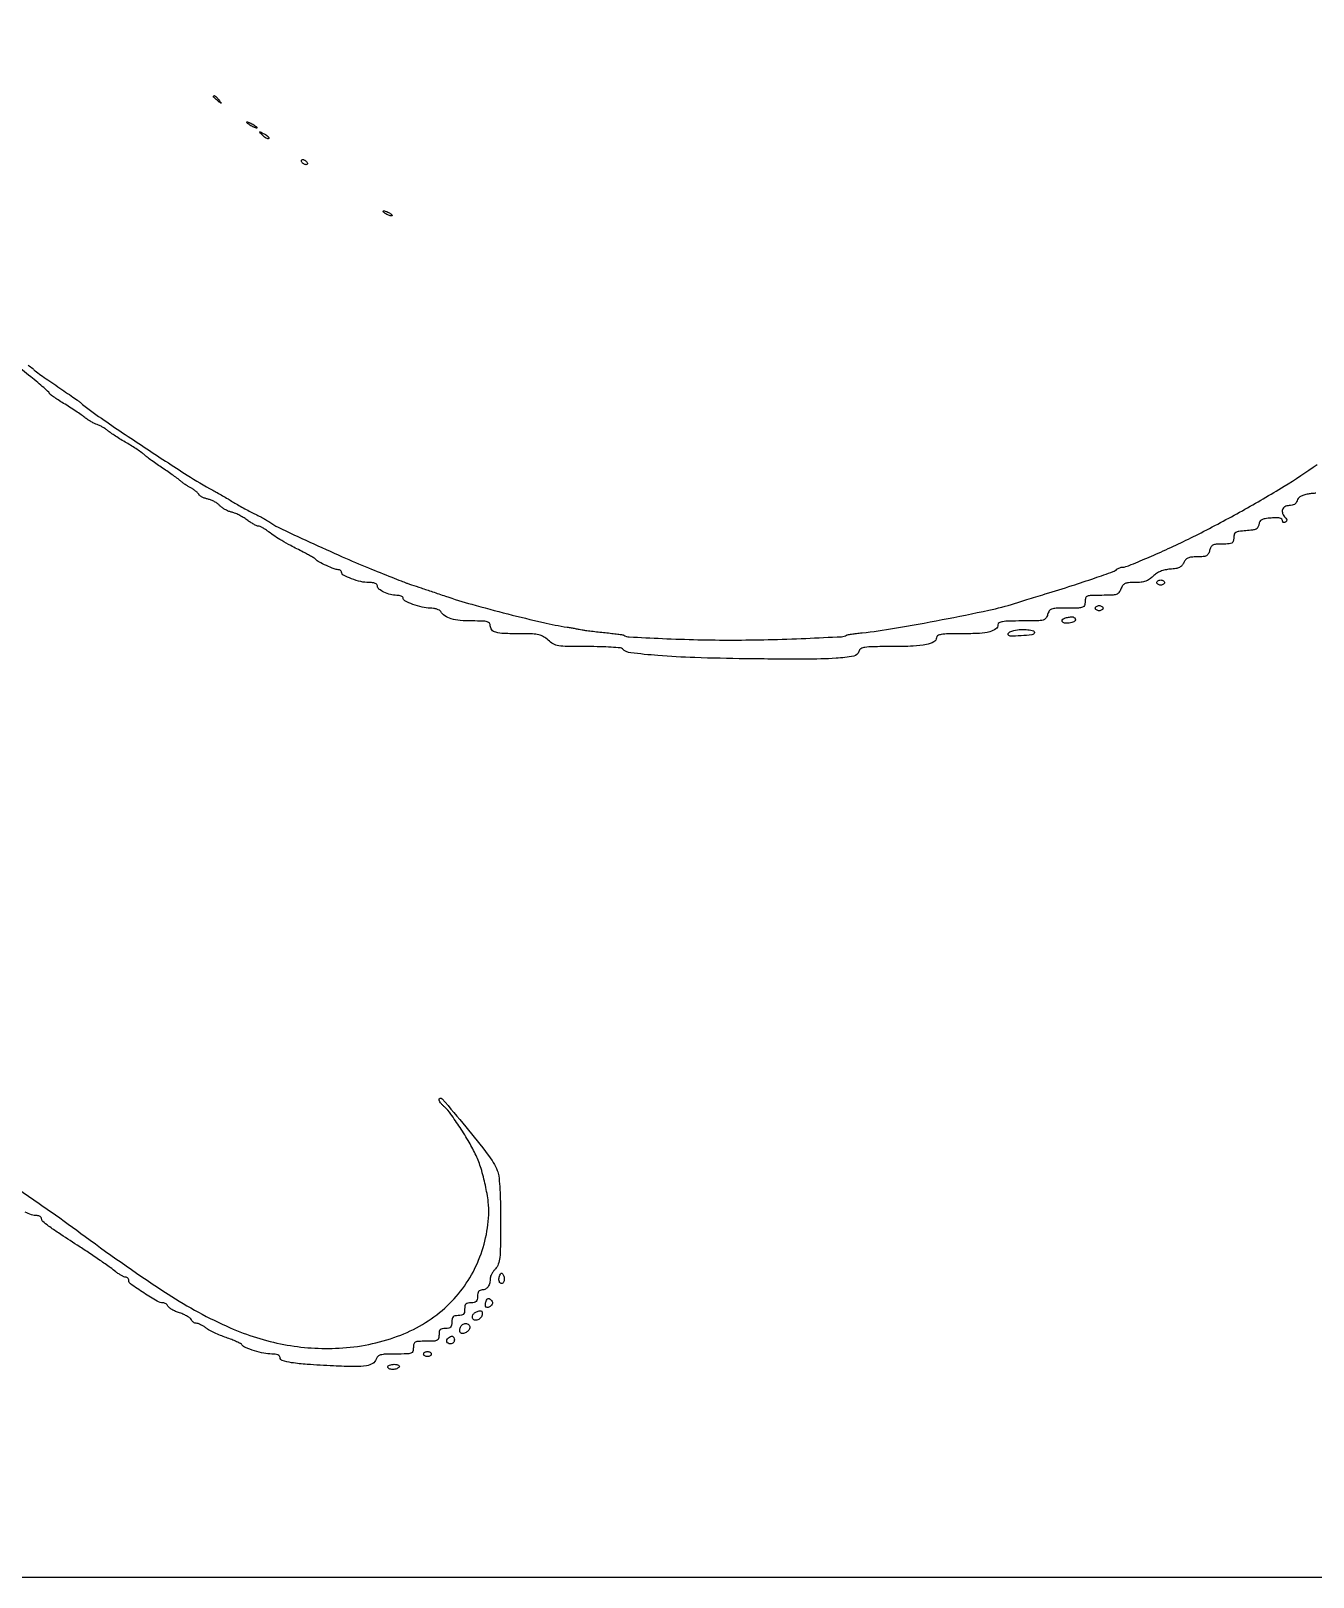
# Model space of a CAD drawing. Extents: x 0 to 2372, y 0 to 2187.
# Drawn here: x 1339 to 1839, y 0 to 603 of the extents above; entities that cross this region are included whole.
import ezdxf

# ---------------------------------------------------------------- set-up
doc = ezdxf.new("R2010")
doc.units = 0

msp = doc.modelspace()

# ---------------------------------------------------------------- linework, layer by layer
msp.add_lwpolyline([(0, 1093.5), (0, 0), (1186, 0), (2372, 0), (2372, 1093.5), (2372, 2187), (1186, 2187), (0, 2187)], close=True)
for points in [[(1412.127555, 576.25, -0.001576), (1413.00764, 575.120493, -0.377591), (1413, 575, -0.377591), (1412.879507, 574.99236, -0.001576), (1411.75, 575.872445, -0.012436), (1411.079598, 576.425681, -0.017649), (1410.514062, 576.952641, -0.013803), (1410.08115, 577.410139, -0.184603), (1410, 577.622445, -0.307699), (1410.193395, 577.90695, -0.241985), (1410.573889, 577.869516, -0.065617), (1411.23668, 577.306759, -0.017685)], [(1427, 565.429632, -0.439016), (1426.867419, 565.307737, -0.048507), (1426.4125, 565.390928, -0.03505), (1425.767478, 565.624831, -0.018363), (1425, 566, -0.018122), (1424.233921, 566.446431, -0.025446), (1423.5875, 566.902822, -0.023718), (1423.108693, 567.316932, -0.205392), (1423, 567.570368, -0.439016), (1423.132581, 567.692263, -0.048507), (1423.5875, 567.609072, -0.03505), (1424.232522, 567.375169, -0.018363), (1425, 567, -0.018122), (1425.766079, 566.553569, -0.025446), (1426.4125, 566.097178, -0.023718), (1426.891307, 565.683068, -0.205392)], [(1431.561837, 561.228504, -0.253633), (1431.205514, 561.122712, -0.066521), (1430.62434, 561.328967, -0.05091), (1429.931813, 561.778353, -0.032763), (1429.22619, 562.426339, -0.002294), (1428.072152, 563.645748, -0.404836), (1428.074764, 563.808394, -0.323466), (1428.256694, 563.8377, -0.001975), (1429.835646, 563.035795, -0.029819), (1430.687471, 562.53269, -0.05386), (1431.306169, 562.010796, -0.082345), (1431.619194, 561.551408, -0.314606)], [(1446.5, 552, -0.076764), (1446.661825, 551.617617, -0.154201), (1446.642737, 551.29375, -0.186277), (1446.449529, 551.079239, -0.117858), (1446.118034, 551, -0.085235), (1445.689814, 551.073533, -0.053414), (1445.230237, 551.29375, -0.051777), (1444.810561, 551.617474, -0.064269), (1444.5, 552, -0.076764), (1444.338175, 552.382383, -0.154201), (1444.357263, 552.70625, -0.186277), (1444.550471, 552.920761, -0.117858), (1444.881966, 553, -0.085235), (1445.310186, 552.926467, -0.053414), (1445.769763, 552.70625, -0.051777), (1446.189439, 552.382526, -0.064269)], [(1479, 532, -0.027796), (1479.514186, 531.625641, -0.102785), (1479.765625, 531.315379, -0.335455), (1479.732273, 531.122372, -0.190341), (1479.5, 531.030626, -0.067616), (1479.012663, 531.096832, -0.024967), (1478.353125, 531.315379, -0.024204), (1477.647707, 531.628962, -0.026766), (1477, 532, -0.027796), (1476.485814, 532.374359, -0.102785), (1476.234375, 532.684621, -0.335455), (1476.267727, 532.877628, -0.190341), (1476.5, 532.969374, -0.067616), (1476.987337, 532.903168, -0.024967), (1477.646875, 532.684621, -0.024204), (1478.352293, 532.371038, -0.026766)], [(1781, 388, -0.148195), (1780.884432, 387.618646, -0.098894), (1780.559375, 387.29375, -0.082425), (1780.073457, 387.074694, -0.064853), (1779.5, 387, -0.064853), (1778.926543, 387.074694, -0.082425), (1778.440625, 387.29375, -0.098894), (1778.115568, 387.618646, -0.148195), (1778, 388, -0.148195), (1778.115568, 388.381354, -0.098894), (1778.440625, 388.70625, -0.082425), (1778.926543, 388.925306, -0.064853), (1779.5, 389, -0.064853), (1780.073457, 388.925306, -0.082425), (1780.559375, 388.70625, -0.098894), (1780.884432, 388.381354, -0.148195)], [(1746.325, 373.475, -0.254343), (1746.193349, 373.078429, -0.071944), (1745.640781, 372.693457, -0.053625), (1744.790772, 372.375725, -0.034016), (1743.75, 372.183578, -0.063109), (1741.930084, 372.204493, -0.253389), (1741.063771, 372.841289, -0.374001), (1741.295445, 373.661776, -0.082066), (1742.75, 374.304452, -0.029036), (1744.28342, 374.606082, -0.09129), (1745.327126, 374.558136, -0.15255), (1745.980618, 374.174588, -0.140842)], [(1757, 378, -0.148195), (1756.884432, 377.618646, -0.098894), (1756.559375, 377.29375, -0.082425), (1756.073457, 377.074694, -0.064853), (1755.5, 377, -0.064853), (1754.926543, 377.074694, -0.082425), (1754.440625, 377.29375, -0.098894), (1754.115568, 377.618646, -0.148195), (1754, 378, -0.148195), (1754.115568, 378.381354, -0.098894), (1754.440625, 378.70625, -0.082425), (1754.926543, 378.925306, -0.064853), (1755.5, 379, -0.064853), (1756.073457, 378.925306, -0.082425), (1756.559375, 378.70625, -0.098894), (1756.884432, 378.381354, -0.148195)], [(1730.263123, 368.5, -0.311567), (1729.291143, 367.62289, -0.01739), (1725.015262, 367.214202, -0.017376), (1720.766554, 367.104716, -0.411584), (1720, 367.878189, -0.188962), (1720.160498, 368.287709, -0.06384), (1720.660938, 368.706023, -0.05271), (1721.38879, 369.069739, -0.039611), (1722.25, 369.316371, -0.037342), (1724.98145, 369.659824, -0.038009), (1727.717239, 369.589916, -0.039861), (1729.844725, 369.200122, -0.405949)], [(1523.274697, 115.273466, -0.070653), (1522.994419, 114.769417, -0.146846), (1522.634508, 114.506649, -0.174847), (1522.234454, 114.509515, -0.108431), (1521.834435, 114.765565, -0.114206), (1521.539193, 115.238614, -0.06126), (1521.396194, 115.915565, -0.056147), (1521.416353, 116.680024, -0.057029), (1521.606381, 117.416628, -0.030008), (1521.968058, 118.212787, -0.188528), (1522.29985, 118.498959, -0.284711), (1522.645957, 118.423119, -0.06177), (1523.046643, 117.92453, -0.070016), (1523.301044, 117.345191, -0.047074), (1523.430565, 116.632975, -0.046831), (1523.424891, 115.903862, -0.066355)], [(1518.216667, 105.816667, -0.103621), (1517.205275, 105.155634, -0.29781), (1516.422432, 105.319633, -0.219336), (1516.091174, 106.217175, -0.072159), (1516.409244, 107.624089, -0.040341), (1516.787781, 108.413665, -0.19067), (1517.174991, 108.718105, -0.218633), (1517.629413, 108.653597, -0.053524), (1518.232783, 108.167217, -0.053474), (1518.739052, 107.539301, -0.145657), (1518.896548, 106.996548, -0.143917), (1518.732364, 106.451783, -0.051746)], [(1514.811841, 102.261484, -0.153681), (1514.108752, 100.959764, -0.134357), (1512.749022, 100.210788, -0.196437), (1511.536993, 100.395918, -0.263691), (1511, 101.343343, -0.123896), (1511.237528, 102.287207, -0.104886), (1511.903676, 103.074759, -0.085988), (1512.961037, 103.636242, -0.055308), (1514.323324, 103.921053, -0.233674), (1514.609596, 103.812149, -0.11599), (1514.806447, 103.46612, -0.075823), (1514.88033, 102.92185, -0.043482)], [(1510, 97.468615, -0.167075), (1509.619821, 96.362628, -0.095607), (1508.54506, 95.423832, -0.10414), (1507.275961, 95.003535, -0.228264), (1506.333333, 95.333333, -0.144288), (1506.152447, 95.665389, -0.054487), (1506.097364, 96.196542, -0.048176), (1506.161418, 96.823541, -0.042105), (1506.345077, 97.456872, -0.145988), (1507.184452, 98.546616, -0.156591), (1508.460126, 98.960704, -0.194134), (1509.548771, 98.525526, -0.204536)], [(1504, 92.5, -0.099038), (1503.885486, 91.927543, -0.097945), (1503.559375, 91.440625, -0.097945), (1503.072457, 91.114514, -0.099038), (1502.5, 91, -0.103678), (1501.569797, 91.19498, -0.206496), (1501.066255, 91.735179, -0.193059), (1501.095775, 92.503522, -0.091649), (1501.666667, 93.333333, -0.091649), (1502.496478, 93.904225, -0.193059), (1503.264821, 93.933745, -0.206496), (1503.80502, 93.430203, -0.103678)], [(1495, 87, -0.148195), (1494.884432, 86.618646, -0.098894), (1494.559375, 86.29375, -0.082425), (1494.073457, 86.074694, -0.064853), (1493.5, 86, -0.064853), (1492.926543, 86.074694, -0.082425), (1492.440625, 86.29375, -0.098894), (1492.115568, 86.618646, -0.148195), (1492, 87, -0.148195), (1492.115568, 87.381354, -0.098894), (1492.440625, 87.70625, -0.082425), (1492.926543, 87.925306, -0.064853), (1493.5, 88, -0.064853), (1494.073457, 87.925306, -0.082425), (1494.559375, 87.70625, -0.098894), (1494.884432, 87.381354, -0.148195)], [(1482.5, 82, -0.111412), (1482.123976, 81.616444, -0.050262), (1481.49335, 81.29375, -0.046318), (1480.729296, 81.074077, -0.046881), (1479.940983, 81, -0.049547), (1479.198222, 81.073784, -0.069539), (1478.570164, 81.29375, -0.089706), (1478.147465, 81.618213, -0.186414), (1478, 82, -0.230178), (1478.186221, 82.383082, -0.073461), (1478.751711, 82.70625, -0.055981), (1479.579009, 82.926934, -0.037227), (1480.559017, 83, -0.035659), (1481.520664, 82.931329, -0.083483), (1482.205217, 82.712684, -0.1651), (1482.521766, 82.384801, -0.253782)]]:
    msp.add_lwpolyline(points, format="xyb", close=True)
for points in [[(1840.05326, 422.80958, 0.020245), (1838.606626, 422.720008, 0.016263), (1837.061276, 422.510353, 0.029611), (1835.301709, 422.104716, 0.062045), (1834.015657, 421.5462, 0.083283), (1833.15813, 420.82417, 0.112726), (1832.691594, 419.928655, -0.089204), (1832.304132, 419.092031, -0.100917), (1831.662372, 418.484519, -0.087709), (1830.756471, 418.120727, -0.051771), (1829.59362, 418, 0.127369), (1827.949438, 417.574257, 0.190523), (1827.018906, 416.441074, 0.172035), (1827.065384, 414.879409, 0.104101), (1828.087132, 413.312868, -0.047458), (1828.536977, 412.768438, -0.150038), (1828.674265, 412.321227, -0.181024), (1828.526767, 411.927179, -0.075363), (1828.087132, 411.553851, -0.098484), (1827.672572, 411.399115, -0.175761), (1827.319345, 411.465973, -0.169728), (1827.082861, 411.747014, -0.091066), (1827, 412.198189, 0.228933), (1826.721561, 412.77444, 0.114792), (1825.973217, 413.128571, 0.057299), (1824.646454, 413.260266, 0.015959), (1822.556949, 413.161042, 0.017907), (1820.199511, 412.888314, 0.083866), (1818.907052, 412.462408, 0.143392), (1818.184277, 411.760844, 0.093745), (1817.806949, 410.653836, -0.096111), (1817.419249, 409.533627, -0.149456), (1816.676493, 408.842715, -0.081858), (1815.324234, 408.440384, -0.01544), (1812.75, 408.195209, 0.012796), (1809.976669, 407.945857, 0.102743), (1808.766806, 407.544884, 0.194742), (1808.188942, 406.802357, 0.069276), (1808, 405.445209, -0.061141), (1807.832902, 404.083814, -0.207528), (1807.301, 403.389198, -0.114072), (1806.192658, 403.069431, -0.013431), (1803.608408, 403, 0.017111), (1801.123705, 402.914944, 0.098742), (1799.861291, 402.571963, 0.154826), (1799.111474, 401.845847, 0.062164), (1798.589356, 400.5, -0.061218), (1798.072999, 399.161523, -0.152712), (1797.333754, 398.434236, -0.100497), (1796.099675, 398.087587, -0.018382), (1793.718076, 398, 0.021636), (1791.479109, 397.90307, 0.08009), (1790.112129, 397.559303, 0.115485), (1789.195563, 396.882333, 0.072941), (1788.487128, 395.75, -0.07806), (1787.778543, 394.642659, -0.098399), (1786.811524, 393.908159, -0.071341), (1785.394697, 393.45278, -0.0241), (1783.237338, 393.191883, 0.033496), (1781.194888, 392.90588, 0.04582), (1779.420349, 392.361484, 0.049327), (1777.878896, 391.54361, 0.049793), (1776.532793, 390.441883, -0.046323), (1775.105807, 389.257362, -0.066381), (1773.640164, 388.517152, -0.057649), (1771.880178, 388.123707, -0.026197), (1769.520704, 388, 0.017596), (1766.964279, 387.910008, 0.088943), (1765.585756, 387.56125, 0.134539), (1764.703998, 386.829514, 0.061908), (1764, 385.5, -0.074145), (1763.218064, 384.106472, -0.148245), (1762.197292, 383.382208, -0.072203), (1760.45481, 383.06767, -0.008609), (1756.524751, 383, 0.006325), (1752.383295, 382.947611, 0.085357), (1750.902475, 382.654211, 0.226989), (1750.22669, 381.941028, 0.078175), (1750, 380.5, -0.082901), (1749.758891, 379.055795, -0.227839), (1749.051905, 378.339529, -0.08052), (1747.490851, 378.050311, -0.005625), (1743.019052, 378, 0.006882), (1738.694138, 377.940472, 0.072613), (1736.958089, 377.638, 0.172096), (1736.023706, 376.915327, 0.081609), (1735.410644, 375.5, -0.101265), (1734.719865, 374.061716, -0.170801), (1733.61492, 373.333252, -0.057103), (1731.452897, 373.049606, -0.004092), (1725.391592, 373, 0.005755), (1720.458833, 372.943219, 0.032938), (1717.852862, 372.711007, 0.075098), (1716.460845, 372.27332, 0.286538), (1716, 371.535184, -0.235811), (1715.17748, 369.888138, -0.099328), (1712.884424, 368.790436, -0.049424), (1708.776851, 368.170922, -0.012732), (1702.065741, 368, 0.00503), (1696.629842, 367.945318, 0.032566), (1693.900391, 367.71213, 0.079981), (1692.480095, 367.257236, 0.282477), (1692, 366.475249, -0.274409), (1691.028546, 364.838451, -0.075878), (1688.101613, 363.77645, -0.039252), (1682.966245, 363.16694, -0.009919), (1674.551532, 363, 0.003371), (1667.167171, 362.950215, 0.033582), (1664.084689, 362.701156, 0.099105), (1662.514805, 362.136401, 0.195465), (1661.734362, 361.092202, -0.293488), (1659.759273, 359.273958, -0.027274), (1652.860076, 358.451887, -0.016545), (1640.975006, 358.083656, -0.002584), (1617.5, 358.254645, -0.004852), (1597.780324, 358.691632, -0.012054), (1583.366362, 359.499169, -0.010419), (1572.815089, 360.567529, -0.160183), (1569.55, 362.102335, 0.169009), (1568.752466, 362.460624, 0.005371), (1565.161957, 362.736311, 0.009857), (1560.863823, 362.934925, 0.006616), (1555.946023, 363, -0.003721), (1548.019454, 363.058991, -0.036654), (1544.696643, 363.352686, -0.083776), (1542.589113, 364.071259, -0.062997), (1540.594501, 365.5, 0.050808), (1538.778898, 366.868465, 0.080707), (1536.977864, 367.594695, 0.047508), (1534.429675, 367.920785, 0.008084), (1529.530266, 368, -0.00869), (1523.244977, 368.109246, -0.057175), (1520.136768, 368.575782, -0.147463), (1518.593535, 369.53479, -0.182474), (1518, 371.106989, 0.161195), (1517.670188, 372.103429, 0.16902), (1516.816865, 372.683021, 0.058724), (1515.018846, 372.944572, 0.006785), (1510.934259, 373, -0.021661), (1506.205959, 373.204932, -0.050797), (1502.73572, 373.865619, -0.071424), (1500.281737, 374.997746, -0.116133), (1498.70031, 376.645985, 0.134825), (1498.16258, 377.166653, 0.046105), (1497.157874, 377.602258, 0.041828), (1495.90502, 377.900039, 0.037454), (1494.572434, 378, -0.057472), (1491.457082, 378.359275, -0.033306), (1487.848032, 379.460758, -0.027441), (1484.709771, 380.853481, -0.281677), (1484, 382.01342, 0.225606), (1483.820407, 382.391184, 0.075349), (1483.279447, 382.710192, 0.057335), (1482.486378, 382.927853, 0.038347), (1481.547053, 383, -0.060993), (1479.03002, 383.308187, -0.052029), (1476.514598, 384.219645, -0.056234), (1474.585606, 385.439658, -0.227429), (1474, 386.660515, 0.198428), (1473.767029, 387.224442, 0.102794), (1473.119557, 387.650863, 0.065594), (1472.063303, 387.916662, 0.028889), (1470.622124, 388, -0.056948), (1467.481291, 388.358889, -0.03344), (1463.857733, 389.45759, -0.027643), (1460.713271, 390.848738, -0.281878), (1460, 392.01342, 0.135389), (1459.896225, 392.389643, 0.100367), (1459.604506, 392.710192, 0.086826), (1459.168151, 392.925932, 0.07161), (1458.653638, 393, -0.095365), (1457.12801, 393.293653, -0.012629), (1454.092413, 394.597046, -0.012056), (1451.12, 396.051019, -0.106399), (1450, 396.977367, 0.088271), (1449.607843, 397.326177, 0.00603), (1448.325, 398.093091, 0.008471), (1446.760096, 398.968061, 0.006251), (1445, 399.885225, -0.004468), (1440.139213, 402.396123, -0.011294), (1436.663033, 404.332948, -0.01499), (1433.947675, 406.038733, -0.018913), (1431.548018, 407.783569, 0.018448), (1430.383369, 408.632061, 0.021386), (1429.214052, 409.348923, 0.021005), (1428.18441, 409.865744, 0.106196), (1427.559421, 410, -0.107674), (1426.912705, 410.140903, -0.017551), (1425.757965, 410.718989, -0.018639), (1424.427006, 411.510516, -0.015462), (1423.070993, 412.447623, 0.023916), (1421.597678, 413.42942, 0.018713), (1419.913387, 414.355167, 0.019076), (1418.277549, 415.099457, 0.043188), (1416.980406, 415.504304, -0.043396), (1415.79376, 415.875204, -0.029644), (1414.520415, 416.488651, -0.029945), (1413.354488, 417.23284, -0.051863), (1412.5, 418, 0.053573), (1411.637513, 418.769046, 0.029889), (1410.445119, 419.518919, 0.02948), (1409.133909, 420.140513, 0.041908), (1407.902265, 420.521466, -0.033084), (1406.740421, 420.858515, -0.033557), (1405.638892, 421.3446, -0.035573), (1404.744321, 421.897736, -0.103115), (1404.255957, 422.432162, 0.064771), (1403.806151, 423.006672, 0.024029), (1403.03889, 423.692113, 0.023335), (1402.120107, 424.368256, 0.026027), (1401.174306, 424.929709, -0.016437), (1400.161731, 425.504841, -0.010973), (1399.039957, 426.226026, -0.011055), (1397.981969, 426.97404, -0.021235), (1397.174306, 427.627154, 0.021278), (1396.204741, 428.411052, 0.00443), (1394.434033, 429.69803, 0.004643), (1392.34994, 431.155732, 0.00437), (1390.196871, 432.60459, -0.005827), (1388.033307, 434.069689, -0.005935), (1385.917687, 435.576099, -0.005783), (1384.110184, 436.928045, -0.024346), (1383.076386, 437.803129, 0.031826), (1382.045696, 438.649465, 0.008134), (1380.272014, 439.882794, 0.008254), (1378.197054, 441.226939, 0.008288), (1376.08162, 442.5, -0.006651), (1373.947563, 443.774773, -0.006368), (1371.816753, 445.124091, -0.006325), (1369.966964, 446.36233, -0.022667), (1368.833328, 447.220311, 0.026122), (1367.884947, 447.927835, 0.018042), (1366.74472, 448.631071, 0.018238), (1365.596302, 449.229086, 0.035144), (1364.631222, 449.607144, -0.039258), (1363.627812, 450.009759, -0.016498), (1362.345769, 450.698617, -0.016204), (1361.016875, 451.528898, -0.020293), (1359.843735, 452.386833, 0.01599), (1358.448456, 453.425765, 0.005206), (1356.324588, 454.871471, 0.005183), (1353.930127, 456.429573, 0.005817), (1351.593735, 457.877748, -0.007526), (1349.448974, 459.21731, -0.011593), (1347.639452, 460.446069, -0.006096), (1346.169636, 461.52203, -0.230565), (1345.987379, 461.877748, 0.206579), (1345.810439, 462.265906, 0.002905), (1343.852486, 464.017591, 0.007532), (1341.51234, 466.024857, 0.004822), (1338.737379, 468.28852, 0.000553), (1325.685077, 478.70421, 0.003061)], [(1337.719085, 472.850947, -0.003334), (1339.571879, 471.481527, -0.0855), (1340, 471.028415, 0.088039), (1340.442141, 470.565165, 0.002441), (1342.695862, 468.928146, 0.004946), (1345.38309, 467.036255, 0.003367), (1348.475274, 464.935279, -0.001921), (1351.640824, 462.79781, -0.002417), (1354.5557, 460.792563, -0.001929), (1356.986079, 459.089311, -0.019131), (1357.975274, 458.332018, 0.022859), (1366.298264, 452.058056, 0.003787), (1382.957084, 440.839934, 0.004029), (1399.825711, 429.859809, 0.018917), (1409.801298, 423.999736, -0.005409), (1411.505154, 423.059776, -0.002902), (1413.588506, 421.864873, -0.002889), (1415.699645, 420.621321, -0.004521), (1417.5, 419.524578, 0.008609), (1419.355974, 418.414655, 0.004831), (1421.646875, 417.126926, 0.004819), (1423.986682, 415.870497, 0.007835), (1426, 414.854163, -0.006699), (1427.832811, 413.934171, -0.006939), (1429.61875, 412.97586, -0.006726), (1431.141321, 412.104465, -0.029554), (1432, 411.526594, 0.052504), (1435.217661, 409.569124, 0.002116), (1447.603789, 403.777351, 0.004189), (1460.284439, 398.041572, 0.008187), (1470.5, 393.722074, 0.00015), (1479.554626, 390.070188, 0.001626), (1483.212506, 388.609986, 0.003712), (1485.280062, 387.810114, 0.016949), (1486.5, 387.395228, -0.007618), (1487.235493, 387.160311, -0.000146), (1491.025, 385.884763, -0.000354), (1495.445861, 384.39178, -0.000237), (1500.5, 382.678275, 0.013817), (1510.758765, 379.508109, 0.005696), (1524.812723, 375.759082, 0.005528), (1538.69379, 372.387992, 0.017913), (1548, 370.585046, -0.002603), (1549.509846, 370.340228, -0.00201), (1551.153353, 370.058151, -0.002032), (1552.686276, 369.782277, -0.004871), (1553.819925, 369.562059, 0.016153), (1555.123392, 369.339243, 0.003379), (1557.420644, 369.038341, 0.003542), (1560.092333, 368.725945, 0.003344), (1562.819925, 368.445028, -0.003867), (1565.418961, 368.174598, -0.005692), (1567.697243, 367.89342, -0.002835), (1569.621451, 367.622552, -0.101211), (1570.043029, 367.469974, 0.124671), (1572.195269, 366.802022, 0.001961), (1585.134396, 366.168233, 0.005607), (1598.972824, 365.700213, 0.006012), (1612.5, 365.557226, 0.005608), (1626.427366, 365.733704, 0.004853), (1641.035958, 366.224652, 0.001439), (1654.996626, 366.869792, 0.126719), (1656.974869, 367.48423, -0.097685), (1657.373193, 367.633476, -0.003642), (1658.961368, 367.884008, -0.006477), (1660.854608, 368.143517, -0.004496), (1663, 368.389761, 0.016029), (1675.631895, 370.13562, 0.005152), (1694.250637, 373.517889, 0.004689), (1712.517894, 377.209118, 0.024149), (1722.5, 379.833068, -0.001268), (1724.199283, 380.363939, -0.000248), (1727.2625, 381.310733, -0.000263), (1730.834352, 382.410744, -0.000244), (1734.5, 383.535577, 0.003221), (1744.911921, 386.798515, 0.005255), (1753.695028, 389.715414, 0.00264), (1760.953875, 392.254052, 0.098058), (1762.45, 393.145202, -0.056782), (1762.909377, 393.472639, -0.036102), (1763.506014, 393.748903, -0.035996), (1764.139488, 393.9376, -0.05444), (1764.710898, 394, 0.080304), (1765.904286, 394.192911, 0.014174), (1768.043382, 394.971013, 0.008072), (1771.539549, 396.421903, 0.001212), (1778.5, 399.463158, 0.013801), (1794.208865, 406.89623, 0.009906), (1811.349244, 416.024847, 0.010027), (1827.602928, 425.531429, 0.017942), (1840.5, 434.076749, -0.001278)], [(1330.146584, 153.954756, -0.003219), (1346.718748, 142.453076, -0.005964), (1360, 132.869294, 0.014522), (1392.337974, 110.365601, 0.041104), (1416.493628, 97.270789, 0.056868), (1437.466372, 90.760556, 0.059863), (1459, 89.298628, 0.074641), (1481.80523, 93.940523, 0.094822), (1500.209641, 104.944812, 0.101295), (1512.412241, 121.302348, 0.09731), (1517.43162, 141.376218, 0.04593), (1517.229175, 146.337517, 0.020081), (1516.096196, 152.831276, 0.02014), (1514.407344, 159.359107, 0.03663), (1512.433071, 164.5, 0.021348), (1509.759189, 169.603821, 0.012979), (1506.191175, 175.407371, 0.011842), (1502.595654, 180.653136, 0.053781), (1500.122994, 183.404988, -0.021077), (1499.310208, 184.198621, -0.025829), (1498.62363, 185.007946, -0.025739), (1498.128208, 185.731459, -0.138105), (1498, 186.186778, -0.694932), (1499.189198, 186.629194, -0.005407), (1508.412276, 175.712738, -0.008951), (1517.234854, 164.640474, -0.061781), (1520.75, 158.66152, -0.073956), (1521.31474, 156.542366, -0.012268), (1521.687994, 152.324468, -0.011032), (1521.926107, 146.61291, -0.004901), (1522, 139.073752, -0.002704), (1521.945898, 129.069332, -0.023736), (1521.68791, 124.647556, -0.057446), (1521.110607, 122.072066, -0.104061), (1520, 120.230375, 0.030497), (1519.234596, 119.30119, 0.030452), (1518.5875, 118.285351, 0.031957), (1518.135575, 117.331375, 0.094913), (1518, 116.623601, -0.056062), (1517.787521, 114.734515, -0.092175), (1517.151551, 113.262602, -0.115488), (1516.154109, 112.334944, -0.130536), (1514.893011, 112, 0.085724), (1514.026893, 111.850406, 0.146188), (1513.439301, 111.419838, 0.117503), (1513.104697, 110.658664, 0.045088), (1513, 109.5, -0.045527), (1512.884257, 108.231486, -0.152009), (1512.5, 107.5, -0.152009), (1511.768514, 107.115743, -0.045527), (1510.5, 107, 0.045527), (1509.231486, 106.884257, 0.152009), (1508.5, 106.5, 0.152009), (1508.115743, 105.768514, 0.045527), (1508, 104.5, -0.045527), (1507.884257, 103.231486, -0.152009), (1507.5, 102.5, -0.152009), (1506.768514, 102.115743, -0.045527), (1505.5, 102, 0.045527), (1504.231486, 101.884257, 0.152009), (1503.5, 101.5, 0.152009), (1503.115743, 100.768514, 0.045527), (1503, 99.5, -0.045527), (1502.884257, 98.231486, -0.152009), (1502.5, 97.5, -0.152009), (1501.768514, 97.115743, -0.045527), (1500.5, 97, 0.045527), (1499.231486, 96.884257, 0.152009), (1498.5, 96.5, 0.152009), (1498.115743, 95.768514, 0.045527), (1498, 94.5, -0.063163), (1497.819917, 93.080151, -0.217022), (1497.25, 92.375, -0.105983), (1496.03969, 92.06277, -0.010324), (1493, 92, 0.010324), (1489.96031, 91.93723, 0.105983), (1488.75, 91.625, 0.217022), (1488.180083, 90.919849, 0.063163), (1488, 89.5, -0.082397), (1487.760426, 88.056088, -0.227784), (1487.056739, 87.340154, -0.081009), (1485.504176, 87.050515, -0.005693), (1481.067388, 87, 0.008221), (1477.134652, 86.935336, 0.056369), (1475.222239, 86.655097, 0.127914), (1474.153342, 86.053593, 0.124754), (1473.500738, 85.002324, -0.180573), (1472.181714, 83.31892, -0.098349), (1469.684568, 82.399441, -0.043664), (1465.250476, 82.09092, -0.007543), (1456.831122, 82.36793, -0.004889), (1446.534238, 82.963255, -0.021611), (1440.499698, 83.634295, -0.032536), (1436.868362, 84.442558, -0.33326), (1436, 85.600694, 0.180722), (1435.777159, 86.197088, 0.111751), (1435.166665, 86.645063, 0.071238), (1434.154857, 86.923166, 0.030351), (1432.75, 87.015056, -0.049517), (1429.723766, 87.32966, -0.024574), (1425.982872, 88.29156, -0.020736), (1422.546132, 89.516098, -0.141985), (1421.147902, 90.614399, 0.119664), (1420.628425, 91.060653, 0.010807), (1419.074696, 91.811023, 0.013545), (1417.153768, 92.625923, 0.010178), (1415, 93.421319, -0.014384), (1412.719394, 94.285424, -0.013035), (1410.415073, 95.30623, -0.01318), (1408.400734, 96.328034, -0.040153), (1407.115141, 97.1631, 0.025415), (1406.099548, 97.866146, 0.025627), (1405.020605, 98.460411, 0.026477), (1404.03061, 98.878112, 0.086797), (1403.333757, 99, -0.087847), (1402.76096, 99.10142, -0.066468), (1402.194478, 99.398666, -0.065752), (1401.719933, 99.838349, -0.081628), (1401.416439, 100.35716, 0.138877), (1400.960479, 100.966509, 0.030018), (1399.857742, 101.708683, 0.029141), (1398.431756, 102.440427, 0.024273), (1396.841561, 103.05229, -0.023361), (1395.252793, 103.66028, -0.028397), (1393.831274, 104.380536, -0.029005), (1392.732018, 105.106639, -0.141597), (1392.286748, 105.695129, 0.084738), (1391.990794, 106.193957, 0.066158), (1391.522318, 106.616694, 0.066148), (1390.959608, 106.902457, 0.084649), (1390.38758, 107, -0.133549), (1388.067701, 107.630885, -0.011924), (1382.883692, 110.844279, -0.008795), (1377.727699, 114.344023, -0.243887), (1377, 115.747159, 0.09837), (1376.904669, 116.227026, 0.096107), (1376.632812, 116.63851, 0.096204), (1376.22708, 116.918183, 0.098796), (1375.75, 117.022236, -0.096569), (1375.107305, 117.159442, -0.023896), (1374.132812, 117.630962, -0.023553), (1373.048854, 118.288901, -0.021673), (1372, 119.063269, 0.01569), (1369.784711, 120.740121, 0.003277), (1365.7922, 123.530557, 0.003545), (1361.263598, 126.604564, 0.00409), (1356.901791, 129.469041, -0.002416), (1349.558188, 134.256597, -0.01352), (1345.709294, 136.944396, -0.018931), (1343.459383, 138.743432, -0.217967), (1343, 139.747159, 0.142312), (1342.861207, 140.224917, 0.099693), (1342.471063, 140.631978, 0.084451), (1341.887632, 140.906207, 0.067824), (1341.199365, 141, -0.076225), (1339.03168, 141.332396, -0.044114), (1336.590157, 142.343092, -0.042495)]]:
    msp.add_lwpolyline(points, format="xyb")

doc.saveas('drawing.dxf')
